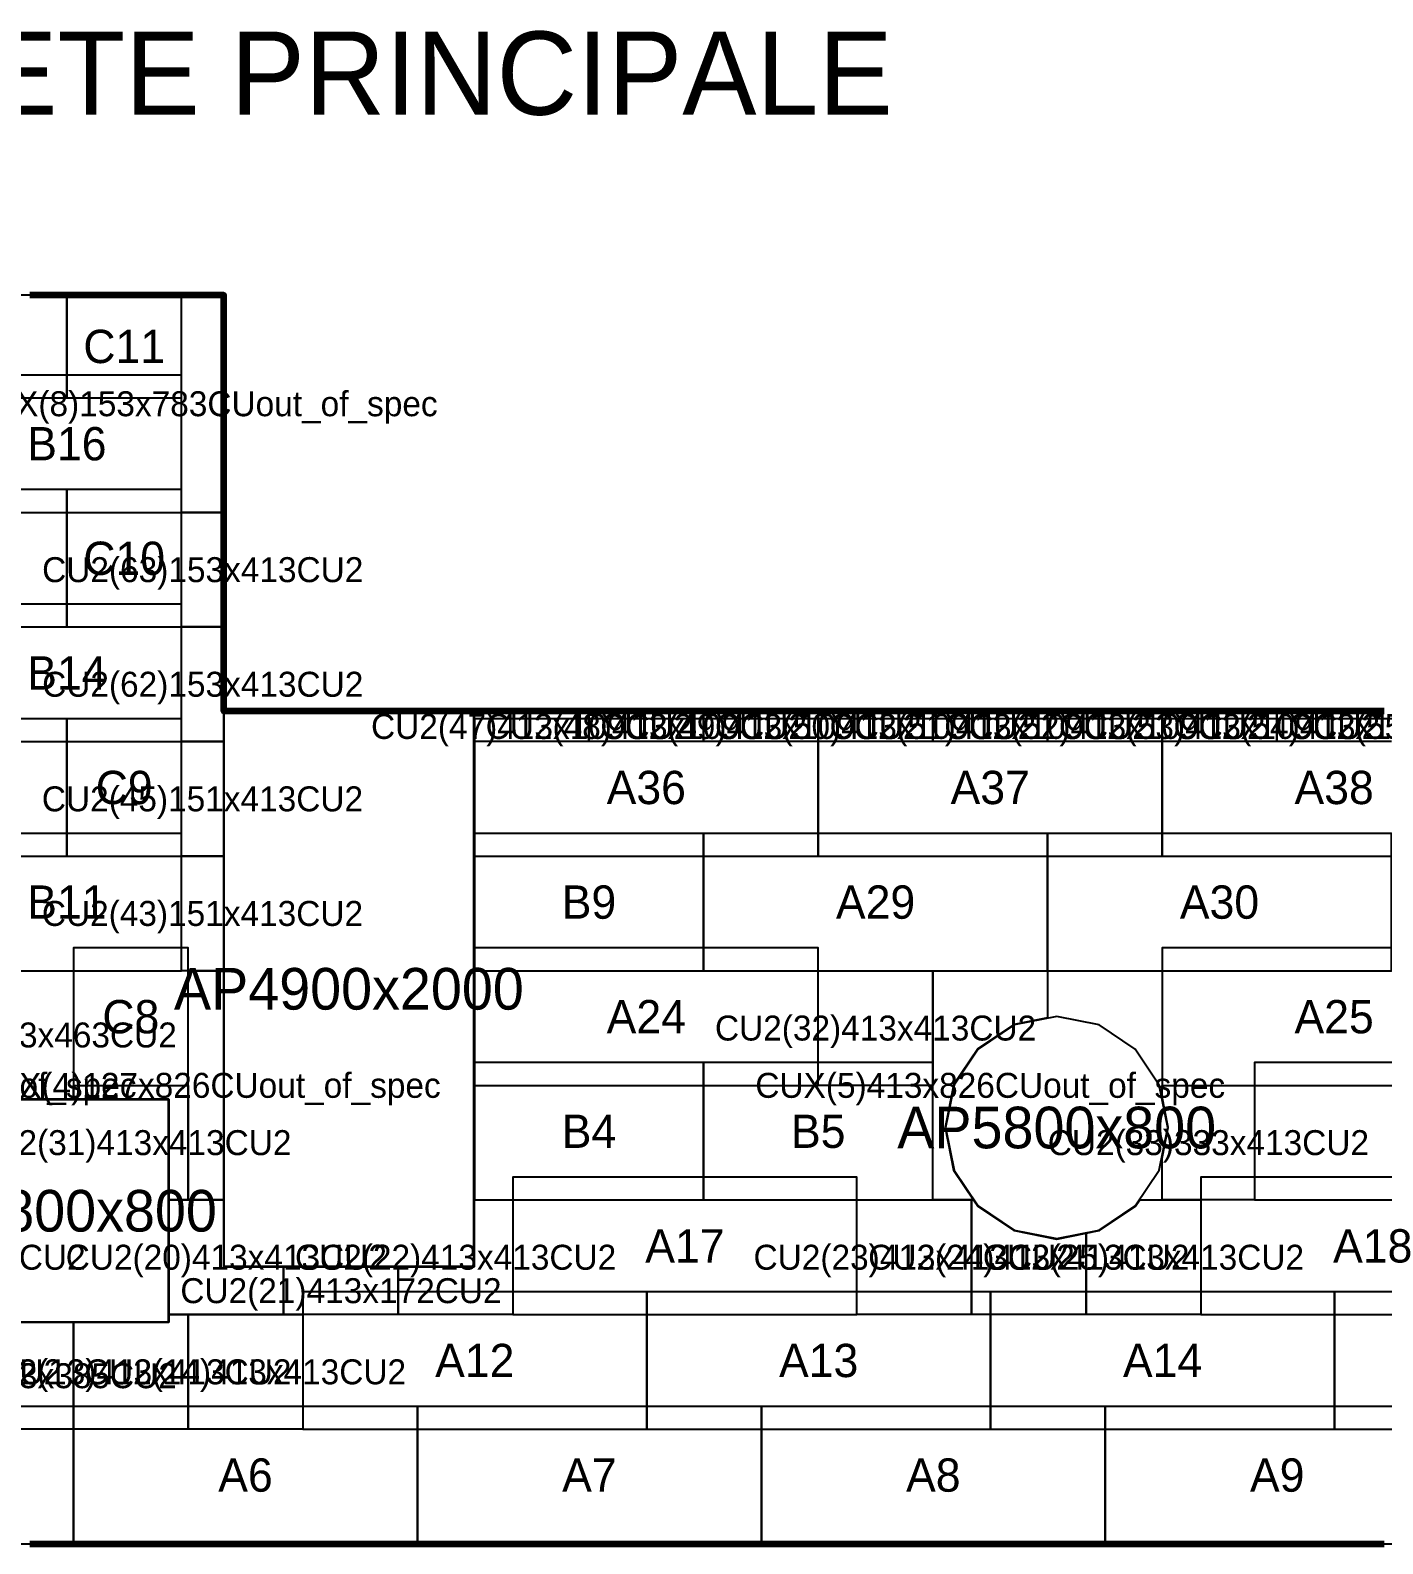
# Model space of a CAD drawing. Header units: metres. Extents: x 0 to 28345, y -34060 to 5454.
# Drawn here: x 7302 to 12175, y 0 to 5454 of the extents above; entities that cross this region are included whole.
import ezdxf
from ezdxf.enums import TextEntityAlignment as Align

# ---------------------------------------------------------------- set-up
doc = ezdxf.new("R2010")
doc.units = ezdxf.units.M
for name, color, linetype in [('APERTURE', 1, 'Continuous'), ('BLOCCHI_CUSTOM', 3, 'Continuous'), ('BLOCCHI_STD', 7, 'Continuous'), ('PARETE', 5, 'Continuous'), ('TESTI', 7, 'Continuous')]:
    doc.layers.add(name, color=color, linetype=linetype)

msp = doc.modelspace()

# ---------------------------------------------------------------- linework, layer by layer
at = {"layer": 'APERTURE'}
for points in [[(8000, 1000), (8900, 1000), (8900, 3000), (8000, 3000), (8000, 1000)], [(11400, 1500), (11369.6, 1653.1), (11282.8, 1782.8), (11153.1, 1869.6), (11000, 1900), (10846.9, 1869.6), (10717.2, 1782.8), (10630.4, 1653.1), (10600, 1500), (10630.4, 1346.9), (10717.2, 1217.2), (10846.9, 1130.4), (11000, 1100), (11153.1, 1130.4), (11282.8, 1217.2), (11369.6, 1346.9), (11400, 1500), (11400, 1500)], [(7000, 800), (7800, 800), (7800, 1600), (7000, 1600), (7000, 800)]]:
    msp.add_lwpolyline(points, close=True, dxfattribs=at)
at = {"layer": 'BLOCCHI_CUSTOM'}
for points in [[(8000, 4080), (8000, 4070), (8000, 4060), (8000, 4050), (8000, 4040), (8000, 4030), (8000, 4020), (8000, 4010), (8000, 4000), (8000, 3990), (8000, 3980), (8000, 3970), (8000, 3960), (8000, 3950), (8000, 3940), (8000, 3930), (8000, 3920), (8000, 3910), (8000, 3900), (8000, 3890), (8000, 3880), (8000, 3870), (8000, 3860), (8000, 3850), (8000, 3840), (8000, 3830), (8000, 3820), (8000, 3810), (8000, 3800), (8000, 3790), (8000, 3780), (8000, 3770), (8000, 3760), (8000, 3750), (8000, 3740), (8000, 3730), (8000, 3720), (8000, 3717), (7847, 3717), (7847, 4130), (7847, 4500), (7850, 4500), (7860, 4500), (7870, 4500), (7880, 4500), (7890, 4500), (7900, 4500), (7910, 4500), (7920, 4500), (7930, 4500), (7940, 4500), (7950, 4500), (7960, 4500), (7970, 4500), (7980, 4500), (7990, 4500), (8000, 4500), (8000, 4490), (8000, 4480), (8000, 4470), (8000, 4460), (8000, 4450), (8000, 4440), (8000, 4430), (8000, 4420), (8000, 4410), (8000, 4400), (8000, 4390), (8000, 4380), (8000, 4370), (8000, 4360), (8000, 4350), (8000, 4340), (8000, 4330), (8000, 4320), (8000, 4310), (8000, 4300), (8000, 4290), (8000, 4280), (8000, 4270), (8000, 4260), (8000, 4250), (8000, 4240), (8000, 4230), (8000, 4220), (8000, 4210), (8000, 4200), (8000, 4190), (8000, 4180), (8000, 4170), (8000, 4160), (8000, 4150), (8000, 4140), (8000, 4130), (8000, 4120), (8000, 4110), (8000, 4100), (8000, 4090), (8000, 4080)], [(8000, 3690), (8000, 3680), (8000, 3670), (8000, 3660), (8000, 3650), (8000, 3640), (8000, 3630), (8000, 3620), (8000, 3610), (8000, 3600), (8000, 3590), (8000, 3580), (8000, 3570), (8000, 3560), (8000, 3550), (8000, 3540), (8000, 3530), (8000, 3520), (8000, 3510), (8000, 3500), (8000, 3490), (8000, 3480), (8000, 3470), (8000, 3460), (8000, 3450), (8000, 3440), (8000, 3430), (8000, 3420), (8000, 3410), (8000, 3400), (8000, 3390), (8000, 3380), (8000, 3370), (8000, 3360), (8000, 3350), (8000, 3340), (8000, 3330), (8000, 3320), (8000, 3310), (8000, 3304), (7847, 3304), (7847, 3717), (8000, 3717), (8000, 3710), (8000, 3700), (8000, 3690)], [(8000, 3280), (8000, 3270), (8000, 3260), (8000, 3250), (8000, 3240), (8000, 3230), (8000, 3220), (8000, 3210), (8000, 3200), (8000, 3190), (8000, 3180), (8000, 3170), (8000, 3160), (8000, 3150), (8000, 3140), (8000, 3130), (8000, 3120), (8000, 3110), (8000, 3100), (8000, 3090), (8000, 3080), (8000, 3070), (8000, 3060), (8000, 3050), (8000, 3040), (8000, 3030), (8000, 3020), (8000, 3010), (8000, 3002), (7999.8, 3002), (7999.6, 3002), (7999.4, 3001.9), (7999.2, 3001.8), (7999.1, 3001.8), (7998.9, 3001.7), (7998.7, 3001.5), (7998.6, 3001.4), (7998.5, 3001.3), (7998.3, 3001.1), (7998.2, 3000.9), (7998.2, 3000.8), (7998.1, 3000.6), (7998, 3000.4), (7998, 3000.2), (7998, 3000), (7998, 2891), (7847, 2891), (7847, 3304), (8000, 3304), (8000, 3300), (8000, 3290), (8000, 3280)], [(8910, 3000), (8920, 3000), (8930, 3000), (8940, 3000), (8950, 3000), (8960, 3000), (8970, 3000), (8980, 3000), (8990, 3000), (9000, 3000), (9010, 3000), (9020, 3000), (9030, 3000), (9040, 3000), (9050, 3000), (9060, 3000), (9070, 3000), (9080, 3000), (9090, 3000), (9100, 3000), (9110, 3000), (9120, 3000), (9130, 3000), (9140, 3000), (9150, 3000), (9160, 3000), (9170, 3000), (9180, 3000), (9190, 3000), (9200, 3000), (9210, 3000), (9220, 3000), (9230, 3000), (9240, 3000), (9250, 3000), (9260, 3000), (9270, 3000), (9280, 3000), (9290, 3000), (9300, 3000), (9310, 3000), (9315, 3000), (9315, 2891), (8902, 2891), (8902, 3000), (8910, 3000)], [(9320, 3000), (9330, 3000), (9340, 3000), (9350, 3000), (9360, 3000), (9370, 3000), (9380, 3000), (9390, 3000), (9400, 3000), (9410, 3000), (9420, 3000), (9430, 3000), (9440, 3000), (9450, 3000), (9460, 3000), (9470, 3000), (9480, 3000), (9490, 3000), (9500, 3000), (9510, 3000), (9520, 3000), (9530, 3000), (9540, 3000), (9550, 3000), (9560, 3000), (9570, 3000), (9580, 3000), (9590, 3000), (9600, 3000), (9610, 3000), (9620, 3000), (9630, 3000), (9640, 3000), (9650, 3000), (9660, 3000), (9670, 3000), (9680, 3000), (9690, 3000), (9700, 3000), (9710, 3000), (9720, 3000), (9728, 3000), (9728, 2891), (9315, 2891), (9315, 3000), (9320, 3000)], [(9730, 3000), (9740, 3000), (9750, 3000), (9760, 3000), (9770, 3000), (9780, 3000), (9790, 3000), (9800, 3000), (9810, 3000), (9820, 3000), (9830, 3000), (9840, 3000), (9850, 3000), (9860, 3000), (9870, 3000), (9880, 3000), (9890, 3000), (9900, 3000), (9910, 3000), (9920, 3000), (9930, 3000), (9940, 3000), (9950, 3000), (9960, 3000), (9970, 3000), (9980, 3000), (9990, 3000), (10000, 3000), (10010, 3000), (10020, 3000), (10030, 3000), (10040, 3000), (10050, 3000), (10060, 3000), (10070, 3000), (10080, 3000), (10090, 3000), (10100, 3000), (10110, 3000), (10120, 3000), (10130, 3000), (10140, 3000), (10141, 3000), (10141, 2891), (9728, 2891), (9728, 3000), (9730, 3000)], [(10150, 3000), (10160, 3000), (10170, 3000), (10180, 3000), (10190, 3000), (10200, 3000), (10210, 3000), (10220, 3000), (10230, 3000), (10240, 3000), (10250, 3000), (10260, 3000), (10270, 3000), (10280, 3000), (10290, 3000), (10300, 3000), (10310, 3000), (10320, 3000), (10330, 3000), (10340, 3000), (10350, 3000), (10360, 3000), (10370, 3000), (10380, 3000), (10390, 3000), (10400, 3000), (10410, 3000), (10420, 3000), (10430, 3000), (10440, 3000), (10450, 3000), (10460, 3000), (10470, 3000), (10480, 3000), (10490, 3000), (10500, 3000), (10510, 3000), (10520, 3000), (10530, 3000), (10540, 3000), (10550, 3000), (10554, 3000), (10554, 2891), (10141, 2891), (10141, 3000), (10150, 3000)], [(10560, 3000), (10570, 3000), (10580, 3000), (10590, 3000), (10600, 3000), (10610, 3000), (10620, 3000), (10630, 3000), (10640, 3000), (10650, 3000), (10660, 3000), (10670, 3000), (10680, 3000), (10690, 3000), (10700, 3000), (10710, 3000), (10720, 3000), (10730, 3000), (10740, 3000), (10750, 3000), (10760, 3000), (10770, 3000), (10780, 3000), (10790, 3000), (10800, 3000), (10810, 3000), (10820, 3000), (10830, 3000), (10840, 3000), (10850, 3000), (10860, 3000), (10870, 3000), (10880, 3000), (10890, 3000), (10900, 3000), (10910, 3000), (10920, 3000), (10930, 3000), (10940, 3000), (10950, 3000), (10960, 3000), (10967, 3000), (10967, 2891), (10554, 2891), (10554, 3000), (10560, 3000)], [(10970, 3000), (10980, 3000), (10990, 3000), (11000, 3000), (11010, 3000), (11020, 3000), (11030, 3000), (11040, 3000), (11050, 3000), (11060, 3000), (11070, 3000), (11080, 3000), (11090, 3000), (11100, 3000), (11110, 3000), (11120, 3000), (11130, 3000), (11140, 3000), (11150, 3000), (11160, 3000), (11170, 3000), (11180, 3000), (11190, 3000), (11200, 3000), (11210, 3000), (11220, 3000), (11230, 3000), (11240, 3000), (11250, 3000), (11260, 3000), (11270, 3000), (11280, 3000), (11290, 3000), (11300, 3000), (11310, 3000), (11320, 3000), (11330, 3000), (11340, 3000), (11350, 3000), (11360, 3000), (11370, 3000), (11380, 3000), (11380, 2891), (10967, 2891), (10967, 3000), (10970, 3000)], [(11390, 3000), (11400, 3000), (11410, 3000), (11420, 3000), (11430, 3000), (11440, 3000), (11450, 3000), (11460, 3000), (11470, 3000), (11480, 3000), (11490, 3000), (11500, 3000), (11510, 3000), (11520, 3000), (11530, 3000), (11540, 3000), (11550, 3000), (11560, 3000), (11570, 3000), (11580, 3000), (11590, 3000), (11600, 3000), (11610, 3000), (11620, 3000), (11630, 3000), (11640, 3000), (11650, 3000), (11660, 3000), (11670, 3000), (11680, 3000), (11690, 3000), (11700, 3000), (11710, 3000), (11720, 3000), (11730, 3000), (11740, 3000), (11750, 3000), (11760, 3000), (11770, 3000), (11780, 3000), (11790, 3000), (11793, 3000), (11793, 2891), (11380, 2891), (11380, 3000), (11390, 3000)], [(7998, 2478), (7847, 2478), (7847, 2891), (7998, 2891), (7998, 2478)], [(7847, 2478), (7998, 2478), (7998, 2065), (7847, 2065), (7847, 2478)], [(7458, 2065), (7458, 1652), (7458, 1602), (7045, 1602), (7045, 2065), (7458, 2065)], [(7871, 2065), (7998, 2065), (7998, 1652), (7998, 1239), (7871, 1239), (7871, 1652), (7871, 2065)], [(10141, 1652), (10141, 2065), (10554, 2065), (10554, 1652), (10141, 1652)], [(10598, 1499.6), (10628.5, 1346.5), (10628.5, 1346.3), (10628.6, 1346.2), (10628.7, 1346), (10628.8, 1345.8), (10700, 1239.2), (10700, 1239), (10554, 1239), (10554, 1652), (10554, 2065), (10967, 2065), (10967, 1895.5), (10846.5, 1871.5), (10846.3, 1871.5), (10846.2, 1871.4), (10846, 1871.3), (10845.8, 1871.2), (10716, 1784.5), (10715.9, 1784.4), (10715.7, 1784.3), (10715.6, 1784.1), (10715.5, 1784), (10628.8, 1654.2), (10628.7, 1654), (10628.6, 1653.8), (10628.5, 1653.7), (10628.5, 1653.5), (10628.2, 1652), (10598, 1500.4), (10598, 1500.2), (10598, 1500), (10598, 1499.8), (10598, 1499.6)], [(7741, 1652), (7871, 1652), (7871, 1239), (7802, 1239), (7802, 1600), (7802, 1600.2), (7802, 1600.4), (7801.9, 1600.6), (7801.8, 1600.8), (7801.8, 1600.9), (7801.7, 1601.1), (7801.5, 1601.3), (7801.4, 1601.4), (7801.3, 1601.5), (7801.1, 1601.7), (7800.9, 1601.8), (7800.8, 1601.8), (7800.6, 1601.9), (7800.4, 1602), (7800.2, 1602), (7800, 1602), (7741, 1602), (7458, 1602), (7458, 1652), (7741, 1652)], [(11713, 1652), (11713, 1239), (11380, 1239), (11380, 1389.2), (11402, 1499.6), (11402, 1499.8), (11402, 1500), (11402, 1500), (11402, 1500.2), (11402, 1500.4), (11380, 1610.8), (11380, 1652), (11713, 1652)], [(7998, 1239), (7998, 1000), (7998, 999.8), (7998, 999.6), (7998.1, 999.4), (7998.2, 999.2), (7998.2, 999.1), (7998.3, 998.9), (7998.5, 998.7), (7998.6, 998.6), (7998.7, 998.5), (7998.9, 998.3), (7999.1, 998.2), (7999.2, 998.2), (7999.4, 998.1), (7999.6, 998), (7999.8, 998), (8000, 998), (8215, 998), (8215, 826), (7802, 826), (7802, 1239), (7998, 1239)], [(8900, 998), (8900.2, 998), (8900.4, 998), (8900.6, 998.1), (8900.8, 998.2), (8900.9, 998.2), (8901.1, 998.3), (8901.3, 998.5), (8901.4, 998.6), (8901.5, 998.7), (8901.7, 998.9), (8901.8, 999.1), (8901.8, 999.2), (8901.9, 999.4), (8902, 999.6), (8902, 999.8), (8902, 1000), (8902, 1239), (9041, 1239), (9041, 826), (8628, 826), (8628, 998), (8900, 998)], [(10280, 826), (10280, 1239), (10693, 1239), (10693, 826), (10280, 826)], [(10715.5, 1216), (10715.6, 1215.9), (10715.7, 1215.7), (10715.9, 1215.6), (10716, 1215.5), (10845.8, 1128.8), (10846, 1128.7), (10846.2, 1128.6), (10846.3, 1128.5), (10846.5, 1128.5), (10999.6, 1098), (10999.8, 1098), (11000, 1098), (11000.2, 1098), (11000.4, 1098), (11106, 1119), (11106, 826), (10693, 826), (10693, 1239), (10700.2, 1239), (10715.5, 1216)], [(11153.5, 1128.5), (11153.7, 1128.5), (11153.8, 1128.6), (11154, 1128.7), (11154.2, 1128.8), (11284, 1215.5), (11284.1, 1215.6), (11284.3, 1215.7), (11284.4, 1215.9), (11284.5, 1216), (11299.8, 1239), (11519, 1239), (11519, 826), (11106, 826), (11106, 1119), (11153.5, 1128.5)], [(8628, 998), (8628, 826), (8215, 826), (8215, 998), (8628, 998)], [(7800, 798), (7800.2, 798), (7800.4, 798), (7800.6, 798.1), (7800.8, 798.2), (7800.9, 798.2), (7801.1, 798.3), (7801.3, 798.5), (7801.4, 798.6), (7801.5, 798.7), (7801.7, 798.9), (7801.8, 799.1), (7801.8, 799.2), (7801.9, 799.4), (7802, 799.6), (7802, 799.8), (7802, 800), (7802, 826), (7871, 826), (7871, 413), (7458, 413), (7458, 798), (7800, 798)], [(8284, 826), (8284, 413), (7871, 413), (7871, 826), (8284, 826)], [(7458, 798), (7458, 413), (7045, 413), (7045, 798), (7458, 798)]]:
    msp.add_lwpolyline(points, close=True, dxfattribs=at)
msp.add_lwpolyline([(12206, 2891), (11793, 2891), (11793, 3000), (11800, 3000), (11800, 3000), (11810, 3000), (11820, 3000), (11830, 3000), (11840, 3000), (11850, 3000), (11860, 3000), (11870, 3000), (11880, 3000), (11890, 3000), (11900, 3000), (11910, 3000), (11920, 3000), (11930, 3000), (11940, 3000), (11950, 3000), (11960, 3000), (11970, 3000), (11980, 3000), (11990, 3000), (12000, 3000), (12010, 3000), (12020, 3000), (12030, 3000), (12040, 3000), (12050, 3000), (12060, 3000), (12070, 3000), (12080, 3000), (12090, 3000), (12100, 3000), (12110, 3000), (12120, 3000), (12130, 3000), (12140, 3000), (12150, 3000), (12160, 3000), (12170, 3000), (12180, 3000)], dxfattribs=at)
at = {"layer": 'BLOCCHI_STD'}
for points in [[(6195, 4130), (7434, 4130), (7434, 4500), (6195, 4500), (6195, 4130)], [(7434, 4130), (7847, 4130), (7847, 4500), (7434, 4500), (7434, 4130)], [(7021, 3717), (7847, 3717), (7847, 4212), (7021, 4212), (7021, 3717)], [(6195, 3304), (7434, 3304), (7434, 3799), (6195, 3799), (6195, 3304)], [(7434, 3304), (7847, 3304), (7847, 3799), (7434, 3799), (7434, 3304)], [(7021, 2891), (7847, 2891), (7847, 3386), (7021, 3386), (7021, 2891)], [(6195, 2478), (7434, 2478), (7434, 2973), (6195, 2973), (6195, 2478)], [(7434, 2478), (7847, 2478), (7847, 2973), (7434, 2973), (7434, 2478)], [(8902, 2478), (10141, 2478), (10141, 2973), (8902, 2973), (8902, 2478)], [(10141, 2478), (11380, 2478), (11380, 2973), (10141, 2973), (10141, 2478)], [(11380, 2478), (12619, 2478), (12619, 2973), (11380, 2973), (11380, 2478)], [(7021, 2065), (7847, 2065), (7847, 2560), (7021, 2560), (7021, 2065)], [(8902, 2065), (9728, 2065), (9728, 2560), (8902, 2560), (8902, 2065)], [(9728, 2065), (10967, 2065), (10967, 2560), (9728, 2560), (9728, 2065)], [(10967, 2065), (12206, 2065), (12206, 2560), (10967, 2560), (10967, 2065)], [(7458, 1652), (7871, 1652), (7871, 2147), (7458, 2147), (7458, 1652)], [(8902, 1652), (10141, 1652), (10141, 2147), (8902, 2147), (8902, 1652)], [(11380, 1652), (12619, 1652), (12619, 2147), (11380, 2147), (11380, 1652)], [(8902, 1239), (9728, 1239), (9728, 1734), (8902, 1734), (8902, 1239)], [(9728, 1239), (10554, 1239), (10554, 1734), (9728, 1734), (9728, 1239)], [(11713, 1239), (12952, 1239), (12952, 1734), (11713, 1734), (11713, 1239)], [(9041, 826), (10280, 826), (10280, 1321), (9041, 1321), (9041, 826)], [(11519, 826), (12758, 826), (12758, 1321), (11519, 1321), (11519, 826)], [(8284, 413), (9523, 413), (9523, 908), (8284, 908), (8284, 413)], [(9523, 413), (10762, 413), (10762, 908), (9523, 908), (9523, 413)], [(10762, 413), (12001, 413), (12001, 908), (10762, 908), (10762, 413)], [(12001, 413), (13240, 413), (13240, 908), (12001, 908), (12001, 413)], [(6219, 0), (7458, 0), (7458, 495), (6219, 495), (6219, 0)], [(7458, 0), (8697, 0), (8697, 495), (7458, 495), (7458, 0)], [(8697, 0), (9936, 0), (9936, 495), (8697, 495), (8697, 0)], [(9936, 0), (11175, 0), (11175, 495), (9936, 495), (9936, 0)], [(11175, 0), (12414, 0), (12414, 495), (11175, 495), (11175, 0)]]:
    msp.add_lwpolyline(points, dxfattribs=at)
at = {"layer": 'PARETE', "lineweight": 100}
for points in [[(12180, 3000), (12170, 3000), (12160, 3000), (12150, 3000), (12140, 3000), (12130, 3000), (12120, 3000), (12110, 3000), (12100, 3000), (12090, 3000), (12080, 3000), (12070, 3000), (12060, 3000), (12050, 3000), (12040, 3000), (12030, 3000), (12020, 3000), (12010, 3000), (12000, 3000), (11990, 3000), (11980, 3000), (11970, 3000), (11960, 3000), (11950, 3000), (11940, 3000), (11930, 3000), (11920, 3000), (11910, 3000), (11900, 3000), (11890, 3000), (11880, 3000), (11870, 3000), (11860, 3000), (11850, 3000), (11840, 3000), (11830, 3000), (11820, 3000), (11810, 3000), (11800, 3000), (11790, 3000), (11780, 3000), (11770, 3000), (11760, 3000), (11750, 3000), (11740, 3000), (11730, 3000), (11720, 3000), (11710, 3000), (11700, 3000), (11690, 3000), (11680, 3000), (11670, 3000), (11660, 3000), (11650, 3000), (11640, 3000), (11630, 3000), (11620, 3000), (11610, 3000), (11600, 3000), (11590, 3000), (11580, 3000), (11570, 3000), (11560, 3000), (11550, 3000), (11540, 3000), (11530, 3000), (11520, 3000), (11510, 3000), (11500, 3000), (11490, 3000), (11480, 3000), (11470, 3000), (11460, 3000), (11450, 3000), (11440, 3000), (11430, 3000), (11420, 3000), (11410, 3000), (11400, 3000), (11390, 3000), (11380, 3000), (11370, 3000), (11360, 3000), (11350, 3000), (11340, 3000), (11330, 3000), (11320, 3000), (11310, 3000), (11300, 3000), (11290, 3000), (11280, 3000), (11270, 3000), (11260, 3000), (11250, 3000), (11240, 3000), (11230, 3000), (11220, 3000), (11210, 3000), (11200, 3000), (11190, 3000), (11180, 3000), (11170, 3000), (11160, 3000), (11150, 3000), (11140, 3000), (11130, 3000), (11120, 3000), (11110, 3000), (11100, 3000), (11090, 3000), (11080, 3000), (11070, 3000), (11060, 3000), (11050, 3000), (11040, 3000), (11030, 3000), (11020, 3000), (11010, 3000), (11000, 3000), (10990, 3000), (10980, 3000), (10970, 3000), (10960, 3000), (10950, 3000), (10940, 3000), (10930, 3000), (10920, 3000), (10910, 3000), (10900, 3000), (10890, 3000), (10880, 3000), (10870, 3000), (10860, 3000), (10850, 3000), (10840, 3000), (10830, 3000), (10820, 3000), (10810, 3000), (10800, 3000), (10790, 3000), (10780, 3000), (10770, 3000), (10760, 3000), (10750, 3000), (10740, 3000), (10730, 3000), (10720, 3000), (10710, 3000), (10700, 3000), (10690, 3000), (10680, 3000), (10670, 3000), (10660, 3000), (10650, 3000), (10640, 3000), (10630, 3000), (10620, 3000), (10610, 3000), (10600, 3000), (10590, 3000), (10580, 3000), (10570, 3000), (10560, 3000), (10550, 3000), (10540, 3000), (10530, 3000), (10520, 3000), (10510, 3000), (10500, 3000), (10490, 3000), (10480, 3000), (10470, 3000), (10460, 3000), (10450, 3000), (10440, 3000), (10430, 3000), (10420, 3000), (10410, 3000), (10400, 3000), (10390, 3000), (10380, 3000), (10370, 3000), (10360, 3000), (10350, 3000), (10340, 3000), (10330, 3000), (10320, 3000), (10310, 3000), (10300, 3000), (10290, 3000), (10280, 3000), (10270, 3000), (10260, 3000), (10250, 3000), (10240, 3000), (10230, 3000), (10220, 3000), (10210, 3000), (10200, 3000), (10190, 3000), (10180, 3000), (10170, 3000), (10160, 3000), (10150, 3000), (10140, 3000), (10130, 3000), (10120, 3000), (10110, 3000), (10100, 3000), (10090, 3000), (10080, 3000), (10070, 3000), (10060, 3000), (10050, 3000), (10040, 3000), (10030, 3000), (10020, 3000), (10010, 3000), (10000, 3000), (9990, 3000), (9980, 3000), (9970, 3000), (9960, 3000), (9950, 3000), (9940, 3000), (9930, 3000), (9920, 3000), (9910, 3000), (9900, 3000), (9890, 3000), (9880, 3000), (9870, 3000), (9860, 3000), (9850, 3000), (9840, 3000), (9830, 3000), (9820, 3000), (9810, 3000), (9800, 3000), (9790, 3000), (9780, 3000), (9770, 3000), (9760, 3000), (9750, 3000), (9740, 3000), (9730, 3000), (9720, 3000), (9710, 3000), (9700, 3000), (9690, 3000), (9680, 3000), (9670, 3000), (9660, 3000), (9650, 3000), (9640, 3000), (9630, 3000), (9620, 3000), (9610, 3000), (9600, 3000), (9590, 3000), (9580, 3000), (9570, 3000), (9560, 3000), (9550, 3000), (9540, 3000), (9530, 3000), (9520, 3000), (9510, 3000), (9500, 3000), (9490, 3000), (9480, 3000), (9470, 3000), (9460, 3000), (9450, 3000), (9440, 3000), (9430, 3000), (9420, 3000), (9410, 3000), (9400, 3000), (9390, 3000), (9380, 3000), (9370, 3000), (9360, 3000), (9350, 3000), (9340, 3000), (9330, 3000), (9320, 3000), (9310, 3000), (9300, 3000), (9290, 3000), (9280, 3000), (9270, 3000), (9260, 3000), (9250, 3000), (9240, 3000), (9230, 3000), (9220, 3000), (9210, 3000), (9200, 3000), (9190, 3000), (9180, 3000), (9170, 3000), (9160, 3000), (9150, 3000), (9140, 3000), (9130, 3000), (9120, 3000), (9110, 3000), (9100, 3000), (9090, 3000), (9080, 3000), (9070, 3000), (9060, 3000), (9050, 3000), (9040, 3000), (9030, 3000), (9020, 3000), (9010, 3000), (9000, 3000), (8990, 3000), (8980, 3000), (8970, 3000), (8960, 3000), (8950, 3000), (8940, 3000), (8930, 3000), (8920, 3000), (8910, 3000), (8900, 3000), (8890, 3000), (8880, 3000), (8870, 3000), (8860, 3000), (8850, 3000), (8840, 3000), (8830, 3000), (8820, 3000), (8810, 3000), (8800, 3000), (8790, 3000), (8780, 3000), (8770, 3000), (8760, 3000), (8750, 3000), (8740, 3000), (8730, 3000), (8720, 3000), (8710, 3000), (8700, 3000), (8690, 3000), (8680, 3000), (8670, 3000), (8660, 3000), (8650, 3000), (8640, 3000), (8630, 3000), (8620, 3000), (8610, 3000), (8600, 3000), (8590, 3000), (8580, 3000), (8570, 3000), (8560, 3000), (8550, 3000), (8540, 3000), (8530, 3000), (8520, 3000), (8510, 3000), (8500, 3000), (8490, 3000), (8480, 3000), (8470, 3000), (8460, 3000), (8450, 3000), (8440, 3000), (8430, 3000), (8420, 3000), (8410, 3000), (8400, 3000), (8390, 3000), (8380, 3000), (8370, 3000), (8360, 3000), (8350, 3000), (8340, 3000), (8330, 3000), (8320, 3000), (8310, 3000), (8300, 3000), (8290, 3000), (8280, 3000), (8270, 3000), (8260, 3000), (8250, 3000), (8240, 3000), (8230, 3000), (8220, 3000), (8210, 3000), (8200, 3000), (8190, 3000), (8180, 3000), (8170, 3000), (8160, 3000), (8150, 3000), (8140, 3000), (8130, 3000), (8120, 3000), (8110, 3000), (8100, 3000), (8090, 3000), (8080, 3000), (8070, 3000), (8060, 3000), (8050, 3000), (8040, 3000), (8030, 3000), (8020, 3000), (8010, 3000), (8000, 3000), (8000, 3010), (8000, 3020), (8000, 3030), (8000, 3040), (8000, 3050), (8000, 3060), (8000, 3070), (8000, 3080), (8000, 3090), (8000, 3100), (8000, 3110), (8000, 3120), (8000, 3130), (8000, 3140), (8000, 3150), (8000, 3160), (8000, 3170), (8000, 3180), (8000, 3190), (8000, 3200), (8000, 3210), (8000, 3220), (8000, 3230), (8000, 3240), (8000, 3250), (8000, 3260), (8000, 3270), (8000, 3280), (8000, 3290), (8000, 3300), (8000, 3310), (8000, 3320), (8000, 3330), (8000, 3340), (8000, 3350), (8000, 3360), (8000, 3370), (8000, 3380), (8000, 3390), (8000, 3400), (8000, 3410), (8000, 3420), (8000, 3430), (8000, 3440), (8000, 3450), (8000, 3460), (8000, 3470), (8000, 3480), (8000, 3490), (8000, 3500), (8000, 3510), (8000, 3520), (8000, 3530), (8000, 3540), (8000, 3550), (8000, 3560), (8000, 3570), (8000, 3580), (8000, 3590), (8000, 3600), (8000, 3610), (8000, 3620), (8000, 3630), (8000, 3640), (8000, 3650), (8000, 3660), (8000, 3670), (8000, 3680), (8000, 3690), (8000, 3700), (8000, 3710), (8000, 3720), (8000, 3730), (8000, 3740), (8000, 3750), (8000, 3760), (8000, 3770), (8000, 3780), (8000, 3790), (8000, 3800), (8000, 3810), (8000, 3820), (8000, 3830), (8000, 3840), (8000, 3850), (8000, 3860), (8000, 3870), (8000, 3880), (8000, 3890), (8000, 3900), (8000, 3910), (8000, 3920), (8000, 3930), (8000, 3940), (8000, 3950), (8000, 3960), (8000, 3970), (8000, 3980), (8000, 3990), (8000, 4000), (8000, 4010), (8000, 4020), (8000, 4030), (8000, 4040), (8000, 4050), (8000, 4060), (8000, 4070), (8000, 4080), (8000, 4090), (8000, 4100), (8000, 4110), (8000, 4120), (8000, 4130), (8000, 4140), (8000, 4150), (8000, 4160), (8000, 4170), (8000, 4180), (8000, 4190), (8000, 4200), (8000, 4210), (8000, 4220), (8000, 4230), (8000, 4240), (8000, 4250), (8000, 4260), (8000, 4270), (8000, 4280), (8000, 4290), (8000, 4300), (8000, 4310), (8000, 4320), (8000, 4330), (8000, 4340), (8000, 4350), (8000, 4360), (8000, 4370), (8000, 4380), (8000, 4390), (8000, 4400), (8000, 4410), (8000, 4420), (8000, 4430), (8000, 4440), (8000, 4450), (8000, 4460), (8000, 4470), (8000, 4480), (8000, 4490), (8000, 4500), (7990, 4500), (7980, 4500), (7970, 4500), (7960, 4500), (7950, 4500), (7940, 4500), (7930, 4500), (7920, 4500), (7910, 4500), (7900, 4500), (7890, 4500), (7880, 4500), (7870, 4500), (7860, 4500), (7850, 4500), (7840, 4500), (7830, 4500), (7820, 4500), (7810, 4500), (7800, 4500), (7790, 4500), (7780, 4500), (7770, 4500), (7760, 4500), (7750, 4500), (7740, 4500), (7730, 4500), (7720, 4500), (7710, 4500), (7700, 4500), (7690, 4500), (7680, 4500), (7670, 4500), (7660, 4500), (7650, 4500), (7640, 4500), (7630, 4500), (7620, 4500), (7610, 4500), (7600, 4500), (7590, 4500), (7580, 4500), (7570, 4500), (7560, 4500), (7550, 4500), (7540, 4500), (7530, 4500), (7520, 4500), (7510, 4500), (7500, 4500), (7490, 4500), (7480, 4500), (7470, 4500), (7460, 4500), (7450, 4500), (7440, 4500), (7430, 4500), (7420, 4500), (7410, 4500), (7400, 4500), (7390, 4500), (7380, 4500), (7370, 4500), (7360, 4500), (7350, 4500), (7340, 4500), (7330, 4500), (7320, 4500), (7310, 4500), (7300, 4500)], [(7300, 0), (7310, 0), (7320, 0), (7330, 0), (7340, 0), (7350, 0), (7360, 0), (7370, 0), (7380, 0), (7390, 0), (7400, 0), (7410, 0), (7420, 0), (7430, 0), (7440, 0), (7450, 0), (7460, 0), (7470, 0), (7480, 0), (7490, 0), (7500, 0), (7510, 0), (7520, 0), (7530, 0), (7540, 0), (7550, 0), (7560, 0), (7570, 0), (7580, 0), (7590, 0), (7600, 0), (7610, 0), (7620, 0), (7630, 0), (7640, 0), (7650, 0), (7660, 0), (7670, 0), (7680, 0), (7690, 0), (7700, 0), (7710, 0), (7720, 0), (7730, 0), (7740, 0), (7750, 0), (7760, 0), (7770, 0), (7780, 0), (7790, 0), (7800, 0), (7810, 0), (7820, 0), (7830, 0), (7840, 0), (7850, 0), (7860, 0), (7870, 0), (7880, 0), (7890, 0), (7900, 0), (7910, 0), (7920, 0), (7930, 0), (7940, 0), (7950, 0), (7960, 0), (7970, 0), (7980, 0), (7990, 0), (8000, 0), (8010, 0), (8020, 0), (8030, 0), (8040, 0), (8050, 0), (8060, 0), (8070, 0), (8080, 0), (8090, 0), (8100, 0), (8110, 0), (8120, 0), (8130, 0), (8140, 0), (8150, 0), (8160, 0), (8170, 0), (8180, 0), (8190, 0), (8200, 0), (8210, 0), (8220, 0), (8230, 0), (8240, 0), (8250, 0), (8260, 0), (8270, 0), (8280, 0), (8290, 0), (8300, 0), (8310, 0), (8320, 0), (8330, 0), (8340, 0), (8350, 0), (8360, 0), (8370, 0), (8380, 0), (8390, 0), (8400, 0), (8410, 0), (8420, 0), (8430, 0), (8440, 0), (8450, 0), (8460, 0), (8470, 0), (8480, 0), (8490, 0), (8500, 0), (8510, 0), (8520, 0), (8530, 0), (8540, 0), (8550, 0), (8560, 0), (8570, 0), (8580, 0), (8590, 0), (8600, 0), (8610, 0), (8620, 0), (8630, 0), (8640, 0), (8650, 0), (8660, 0), (8670, 0), (8680, 0), (8690, 0), (8700, 0), (8710, 0), (8720, 0), (8730, 0), (8740, 0), (8750, 0), (8760, 0), (8770, 0), (8780, 0), (8790, 0), (8800, 0), (8810, 0), (8820, 0), (8830, 0), (8840, 0), (8850, 0), (8860, 0), (8870, 0), (8880, 0), (8890, 0), (8900, 0), (8910, 0), (8920, 0), (8930, 0), (8940, 0), (8950, 0), (8960, 0), (8970, 0), (8980, 0), (8990, 0), (9000, 0), (9010, 0), (9020, 0), (9030, 0), (9040, 0), (9050, 0), (9060, 0), (9070, 0), (9080, 0), (9090, 0), (9100, 0), (9110, 0), (9120, 0), (9130, 0), (9140, 0), (9150, 0), (9160, 0), (9170, 0), (9180, 0), (9190, 0), (9200, 0), (9210, 0), (9220, 0), (9230, 0), (9240, 0), (9250, 0), (9260, 0), (9270, 0), (9280, 0), (9290, 0), (9300, 0), (9310, 0), (9320, 0), (9330, 0), (9340, 0), (9350, 0), (9360, 0), (9370, 0), (9380, 0), (9390, 0), (9400, 0), (9410, 0), (9420, 0), (9430, 0), (9440, 0), (9450, 0), (9460, 0), (9470, 0), (9480, 0), (9490, 0), (9500, 0), (9510, 0), (9520, 0), (9530, 0), (9540, 0), (9550, 0), (9560, 0), (9570, 0), (9580, 0), (9590, 0), (9600, 0), (9610, 0), (9620, 0), (9630, 0), (9640, 0), (9650, 0), (9660, 0), (9670, 0), (9680, 0), (9690, 0), (9700, 0), (9710, 0), (9720, 0), (9730, 0), (9740, 0), (9750, 0), (9760, 0), (9770, 0), (9780, 0), (9790, 0), (9800, 0), (9810, 0), (9820, 0), (9830, 0), (9840, 0), (9850, 0), (9860, 0), (9870, 0), (9880, 0), (9890, 0), (9900, 0), (9910, 0), (9920, 0), (9930, 0), (9940, 0), (9950, 0), (9960, 0), (9970, 0), (9980, 0), (9990, 0), (10000, 0), (10010, 0), (10020, 0), (10030, 0), (10040, 0), (10050, 0), (10060, 0), (10070, 0), (10080, 0), (10090, 0), (10100, 0), (10110, 0), (10120, 0), (10130, 0), (10140, 0), (10150, 0), (10160, 0), (10170, 0), (10180, 0), (10190, 0), (10200, 0), (10210, 0), (10220, 0), (10230, 0), (10240, 0), (10250, 0), (10260, 0), (10270, 0), (10280, 0), (10290, 0), (10300, 0), (10310, 0), (10320, 0), (10330, 0), (10340, 0), (10350, 0), (10360, 0), (10370, 0), (10380, 0), (10390, 0), (10400, 0), (10410, 0), (10420, 0), (10430, 0), (10440, 0), (10450, 0), (10460, 0), (10470, 0), (10480, 0), (10490, 0), (10500, 0), (10510, 0), (10520, 0), (10530, 0), (10540, 0), (10550, 0), (10560, 0), (10570, 0), (10580, 0), (10590, 0), (10600, 0), (10610, 0), (10620, 0), (10630, 0), (10640, 0), (10650, 0), (10660, 0), (10670, 0), (10680, 0), (10690, 0), (10700, 0), (10710, 0), (10720, 0), (10730, 0), (10740, 0), (10750, 0), (10760, 0), (10770, 0), (10780, 0), (10790, 0), (10800, 0), (10810, 0), (10820, 0), (10830, 0), (10840, 0), (10850, 0), (10860, 0), (10870, 0), (10880, 0), (10890, 0), (10900, 0), (10910, 0), (10920, 0), (10930, 0), (10940, 0), (10950, 0), (10960, 0), (10970, 0), (10980, 0), (10990, 0), (11000, 0), (11010, 0), (11020, 0), (11030, 0), (11040, 0), (11050, 0), (11060, 0), (11070, 0), (11080, 0), (11090, 0), (11100, 0), (11110, 0), (11120, 0), (11130, 0), (11140, 0), (11150, 0), (11160, 0), (11170, 0), (11180, 0), (11190, 0), (11200, 0), (11210, 0), (11220, 0), (11230, 0), (11240, 0), (11250, 0), (11260, 0), (11270, 0), (11280, 0), (11290, 0), (11300, 0), (11310, 0), (11320, 0), (11330, 0), (11340, 0), (11350, 0), (11360, 0), (11370, 0), (11380, 0), (11390, 0), (11400, 0), (11410, 0), (11420, 0), (11430, 0), (11440, 0), (11450, 0), (11460, 0), (11470, 0), (11480, 0), (11490, 0), (11500, 0), (11510, 0), (11520, 0), (11530, 0), (11540, 0), (11550, 0), (11560, 0), (11570, 0), (11580, 0), (11590, 0), (11600, 0), (11610, 0), (11620, 0), (11630, 0), (11640, 0), (11650, 0), (11660, 0), (11670, 0), (11680, 0), (11690, 0), (11700, 0), (11710, 0), (11720, 0), (11730, 0), (11740, 0), (11750, 0), (11760, 0), (11770, 0), (11780, 0), (11790, 0), (11800, 0), (11810, 0), (11820, 0), (11830, 0), (11840, 0), (11850, 0), (11860, 0), (11870, 0), (11880, 0), (11890, 0), (11900, 0), (11910, 0), (11920, 0), (11930, 0), (11940, 0), (11950, 0), (11960, 0), (11970, 0), (11980, 0), (11990, 0), (12000, 0), (12010, 0), (12020, 0), (12030, 0), (12040, 0), (12050, 0), (12060, 0), (12070, 0), (12080, 0), (12090, 0), (12100, 0), (12110, 0), (12120, 0), (12130, 0), (12140, 0), (12150, 0), (12160, 0), (12170, 0), (12180, 0)]]:
    msp.add_lwpolyline(points, dxfattribs=at)

# ---------------------------------------------------------------- texts
at = {"layer": 'TESTI'}
for s, height, p in [('LAYOUT PARETE PRINCIPALE', 300, (7500, 5300)), ('C11', 120, (7640.5, 4315)), ('CUX(8)153x783CUout_of_spec', 90, (7923.5, 4108.5)), ('B16', 120, (7434, 3964.5)), ('C10', 120, (7640.5, 3551.5)), ('CU2(63)153x413CU2', 90, (7923.5, 3510.5)), ('B14', 120, (7434, 3138.5)), ('CU2(62)153x413CU2', 90, (7923.5, 3097.5)), ('CU2(47)413x109CU2', 90, (9108.5, 2945.5)), ('CU2(48)413x109CU2', 90, (9521.5, 2945.5)), ('CU2(49)413x109CU2', 90, (9934.5, 2945.5)), ('CU2(50)413x109CU2', 90, (10347.5, 2945.5)), ('CU2(51)413x109CU2', 90, (10760.5, 2945.5)), ('CU2(52)413x109CU2', 90, (11173.5, 2945.5)), ('CU2(53)413x109CU2', 90, (11586.5, 2945.5)), ('CU2(54)413x109CU2', 90, (11999.5, 2945.5)), ('CU2(55)413x109CU2', 90, (12412.5, 2945.5)), ('C9', 120, (7640.5, 2725.5)), ('A36', 120, (9521.5, 2725.5)), ('A37', 120, (10760.5, 2725.5)), ('A38', 120, (11999.5, 2725.5)), ('CU2(45)151x413CU2', 90, (7922.5, 2684.5)), ('B11', 120, (7434, 2312.5)), ('B9', 120, (9315, 2312.5)), ('A29', 120, (10347.5, 2312.5)), ('A30', 120, (11586.5, 2312.5)), ('CU2(43)151x413CU2', 90, (7922.5, 2271.5)), ('AP4900x2000', 150, (8450, 2000)), ('C8', 120, (7664.5, 1899.5)), ('A24', 120, (9521.5, 1899.5)), ('A25', 120, (11999.5, 1899.5)), ('CU2(30)413x463CU2', 90, (7251.5, 1833.5)), ('CU2(32)413x413CU2', 90, (10347.5, 1858.5)), ('CUX(3)413x826CUout_of_spec', 90, (6838.5, 1652)), ('CUX(4)127x826CUout_of_spec', 90, (7934.5, 1652)), ('CUX(5)413x826CUout_of_spec', 90, (10760.5, 1652)), ('B4', 120, (9315, 1486.5)), ('B5', 120, (10141, 1486.5)), ('AP5800x800', 150, (11000, 1500)), ('CU2(31)413x413CU2', 90, (7664.5, 1445.5)), ('CU2(33)333x413CU2', 90, (11546.5, 1445.5)), ('AP3800x800', 150, (7400, 1200)), ('A17', 120, (9660.5, 1073.5)), ('A18', 120, (12138.5, 1073.5)), ('CU2(19)83x413CU2', 90, (6956.5, 1032.5)), ('CU2(20)413x413CU2', 90, (8008.5, 1032.5)), ('CU2(22)413x413CU2', 90, (8834.5, 1032.5)), ('CU2(23)413x413CU2', 90, (10486.5, 1032.5)), ('CU2(24)413x413CU2', 90, (10899.5, 1032.5)), ('CU2(25)413x413CU2', 90, (11312.5, 1032.5)), ('CU2(21)413x172CU2', 90, (8421.5, 912)), ('A12', 120, (8903.5, 660.5)), ('A13', 120, (10142.5, 660.5)), ('A14', 120, (11381.5, 660.5)), ('CU2(11)413x413CU2', 90, (6838.5, 619.5)), ('CU2(12)413x385CU2', 90, (7251.5, 605.5)), ('CU2(13)413x413CU2', 90, (7664.5, 619.5)), ('CU2(14)413x413CU2', 90, (8077.5, 619.5)), ('A6', 120, (8077.5, 247.5)), ('A7', 120, (9316.5, 247.5)), ('A8', 120, (10555.5, 247.5)), ('A9', 120, (11794.5, 247.5))]:
    msp.add_text(s, height=height, dxfattribs=at).set_placement(p, align=Align.MIDDLE_CENTER)

doc.saveas('drawing.dxf')
